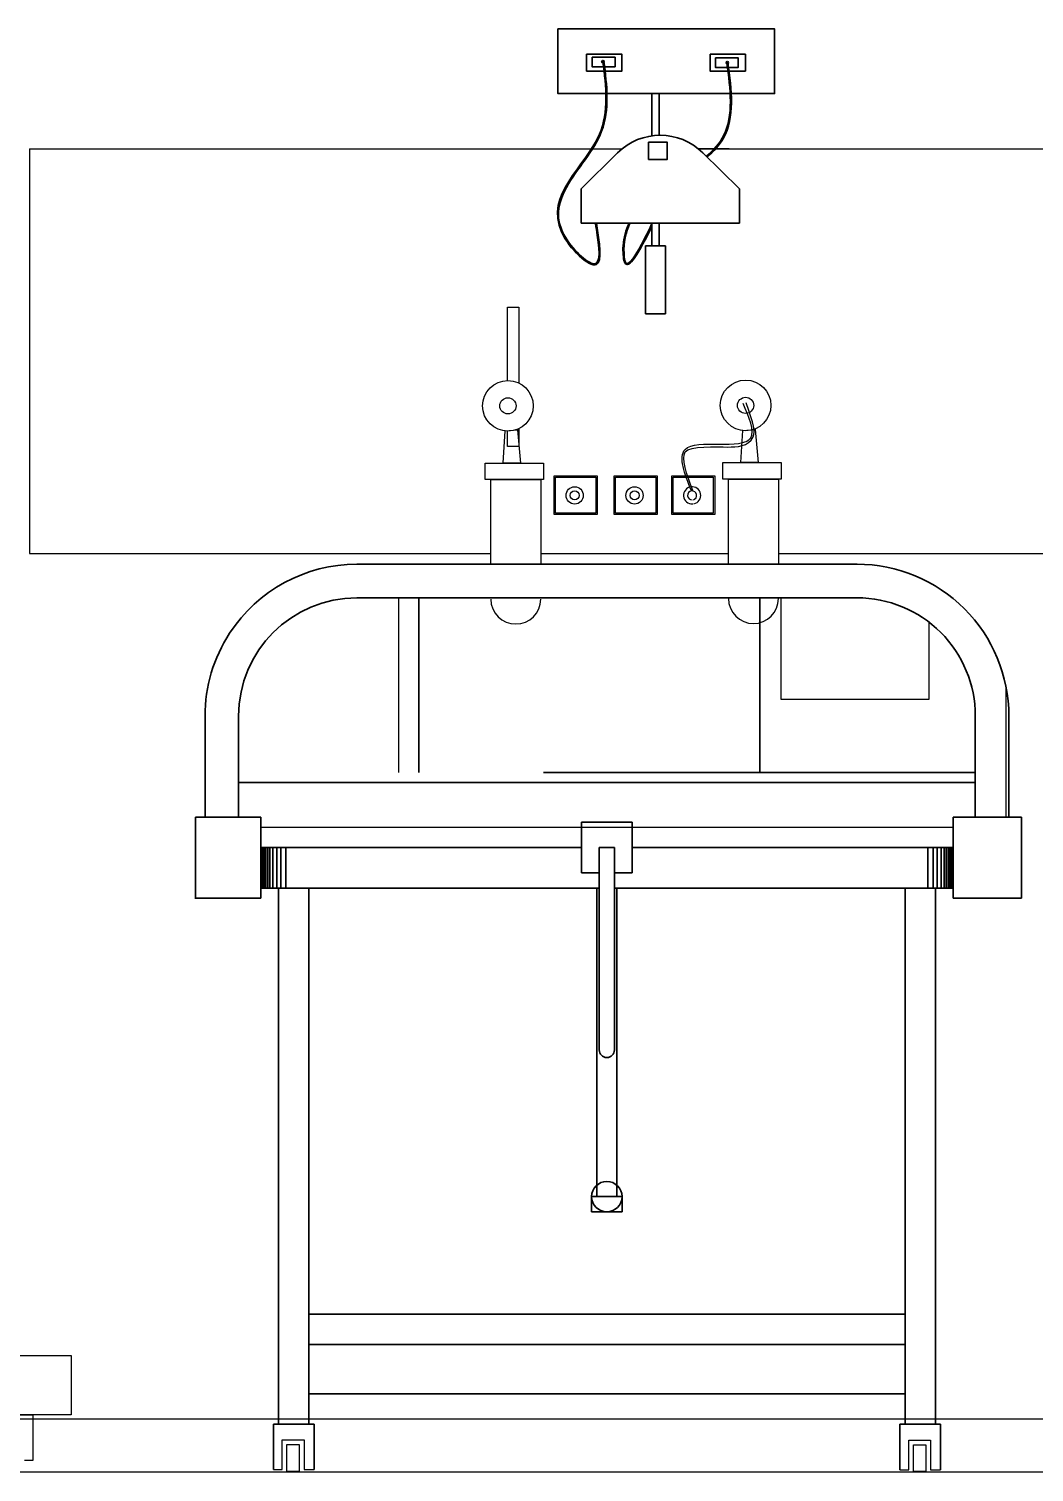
# Model space of a CAD drawing. Header units: inches. Extents: x -17070 to 527, y 504 to 2398.
# Drawn here: x -10374.815 to -10372.687, y 538.648 to 541.704 of the extents above; entities that cross this region are included whole.
import ezdxf

# ---------------------------------------------------------------- set-up
doc = ezdxf.new("R2010")
doc.units = ezdxf.units.IN
for name, color, linetype, lineweight in [('Layer1', 2, 'Continuous', 30), ('section', 1, 'Continuous', 35), ('wall', 7, 'Continuous', 30)]:
    doc.layers.add(name, color=color, linetype=linetype, lineweight=lineweight)

msp = doc.modelspace()

# ---------------------------------------------------------------- linework, layer by layer
at = {"color": 250}
for p, q in [((-10374.81402, 541.44981), (-10374.81402, 540.59272)), ((-10374.81402, 541.44981), (-10373.55978, 541.44981)), ((-10374.81402, 541.44981), (-10374.81402, 540.59272)), ((-10374.81402, 541.44981), (-10373.55978, 541.44981)), ((-10374.81402, 541.44981), (-10374.81402, 540.59272)), ((-10374.81402, 541.44981), (-10373.55978, 541.44981)), ((-10374.81402, 541.44981), (-10373.55978, 541.44981)), ((-10373.39786, 541.44981), (-10372.03017, 541.44981)), ((-10373.39786, 541.44981), (-10372.03017, 541.44981)), ((-10373.39786, 541.44981), (-10372.03017, 541.44981)), ((-10373.39786, 541.44981), (-10372.03017, 541.44981)), ((-10373.83755, 540.74933), (-10373.73191, 540.74933)), ((-10373.83755, 540.56918), (-10373.83755, 540.74933)), ((-10373.83755, 540.74933), (-10373.73191, 540.74933)), ((-10373.83755, 540.56918), (-10373.83755, 540.74933)), ((-10373.83755, 540.74933), (-10373.73191, 540.74933)), ((-10373.83755, 540.56918), (-10373.83755, 540.74933)), ((-10373.83755, 540.74933), (-10373.73191, 540.74933)), ((-10373.83755, 540.56918), (-10373.83755, 540.74933)), ((-10373.83755, 540.74933), (-10373.73191, 540.74933)), ((-10373.83755, 540.56918), (-10373.83755, 540.74933)), ((-10373.73191, 540.74933), (-10373.73191, 540.56918)), ((-10373.73191, 540.74933), (-10373.73191, 540.56918)), ((-10373.73191, 540.74933), (-10373.73191, 540.56918)), ((-10373.73191, 540.74933), (-10373.73191, 540.56918)), ((-10373.73191, 540.74933), (-10373.73191, 540.56918)), ((-10373.33445, 540.75031), (-10373.22882, 540.75031)), ((-10373.33445, 540.57016), (-10373.33445, 540.75031)), ((-10373.33445, 540.75031), (-10373.22882, 540.75031)), ((-10373.33445, 540.57016), (-10373.33445, 540.75031)), ((-10373.33445, 540.75031), (-10373.22882, 540.75031)), ((-10373.33445, 540.57016), (-10373.33445, 540.75031)), ((-10373.33445, 540.75031), (-10373.22882, 540.75031)), ((-10373.33445, 540.57016), (-10373.33445, 540.75031)), ((-10373.33445, 540.75031), (-10373.22882, 540.75031)), ((-10373.33445, 540.57016), (-10373.33445, 540.75031)), ((-10373.22882, 540.75031), (-10373.22882, 540.57016)), ((-10373.22882, 540.75031), (-10373.22882, 540.57016)), ((-10373.22882, 540.75031), (-10373.22882, 540.57016)), ((-10373.22882, 540.75031), (-10373.22882, 540.57016)), ((-10373.22882, 540.75031), (-10373.22882, 540.57016))]:
    msp.add_line(p, q, dxfattribs=at)
at = {"color": 254}
for p, q in [((-10374.81402, 541.44981), (-10374.81402, 540.59272)), ((-10374.81402, 541.44981), (-10373.55978, 541.44981)), ((-10373.39786, 541.44981), (-10372.03017, 541.44981)), ((-10374.81402, 540.59272), (-10373.83755, 540.59272)), ((-10373.73191, 540.59272), (-10373.33445, 540.59272)), ((-10373.22882, 540.59272), (-10372.03017, 540.59272))]:
    msp.add_line(p, q, dxfattribs=at)
at = {"color": 7}
for p, q in [((-10373.7032, 540.67566), (-10373.7032, 540.75754)), ((-10373.7032, 540.75754), (-10373.61225, 540.75754)), ((-10373.70032, 540.67854), (-10373.70032, 540.75466)), ((-10373.70032, 540.75466), (-10373.61514, 540.75466)), ((-10373.61514, 540.75466), (-10373.61514, 540.67854)), ((-10373.61225, 540.75754), (-10373.61225, 540.67566)), ((-10373.57643, 540.67566), (-10373.57643, 540.75754)), ((-10373.57643, 540.75754), (-10373.48548, 540.75754)), ((-10373.57355, 540.67854), (-10373.57355, 540.75466)), ((-10373.57355, 540.75466), (-10373.48836, 540.75466)), ((-10373.48836, 540.75466), (-10373.48836, 540.67854)), ((-10373.48548, 540.75754), (-10373.48548, 540.67566)), ((-10373.45456, 540.75754), (-10373.36361, 540.75754)), ((-10373.45456, 540.67566), (-10373.45456, 540.75754)), ((-10373.45168, 540.75466), (-10373.36649, 540.75466)), ((-10373.45168, 540.67854), (-10373.45168, 540.75466)), ((-10373.36649, 540.75466), (-10373.36649, 540.67854)), ((-10373.36361, 540.75754), (-10373.36361, 540.67566)), ((-10373.61225, 540.67566), (-10373.7032, 540.67566)), ((-10373.61514, 540.67854), (-10373.70032, 540.67854)), ((-10373.48548, 540.67566), (-10373.57643, 540.67566)), ((-10373.48836, 540.67854), (-10373.57355, 540.67854)), ((-10373.36361, 540.67566), (-10373.45456, 540.67566)), ((-10373.36649, 540.67854), (-10373.45168, 540.67854))]:
    msp.add_line(p, q, dxfattribs=at)
at = {"color": 252}
for p, q in [((-10374.03277, 540.49904), (-10374.03277, 540.12927)), ((-10372.74714, 540.31252), (-10372.74714, 540.0345))]:
    msp.add_line(p, q, dxfattribs=at)
at = {"color": 137}
for p, q in [((-10372.27625, 538.75952), (-10375.53837, 538.75952)), ((-10372.96057, 538.75952), (-10374.22252, 538.75952))]:
    msp.add_line(p, q, dxfattribs=at)
for p, q in [((-10374.29751, 538.65288), (-10374.27915, 538.65288)), ((-10374.23295, 538.65288), (-10374.2118, 538.65288)), ((-10372.97128, 538.65244), (-10372.95292, 538.65244)), ((-10372.90673, 538.65244), (-10372.88558, 538.65244))]:
    msp.add_line(p, q)
at = {"color": 250}
for points in [[(-10373.80228, 540.95908), (-10373.80228, 541.11417), (-10373.77797, 541.11417), (-10373.77797, 540.95375)], [(-10373.80228, 540.95908), (-10373.80228, 541.11417), (-10373.77797, 541.11417), (-10373.77797, 540.95375)], [(-10373.80228, 540.95908), (-10373.80228, 541.11417), (-10373.77797, 541.11417), (-10373.77797, 540.95375)], [(-10373.80228, 540.95908), (-10373.80228, 541.11417), (-10373.77797, 541.11417), (-10373.77797, 540.95375)], [(-10373.80228, 540.95908), (-10373.80228, 541.11417), (-10373.77797, 541.11417), (-10373.77797, 540.95375)], [(-10373.77797, 540.85731), (-10373.77797, 540.8194), (-10373.80228, 540.8194), (-10373.80228, 540.85271)], [(-10373.77797, 540.85731), (-10373.77797, 540.8194), (-10373.80228, 540.8194), (-10373.80228, 540.85271)], [(-10373.77797, 540.85731), (-10373.77797, 540.8194), (-10373.80228, 540.8194), (-10373.80228, 540.85271)], [(-10373.77797, 540.85731), (-10373.77797, 540.8194), (-10373.80228, 540.8194), (-10373.80228, 540.85271)], [(-10373.77797, 540.85731), (-10373.77797, 540.8194), (-10373.80228, 540.8194), (-10373.80228, 540.85271)], [(-10372.91055, 540.44795), (-10372.91055, 540.28343), (-10373.223, 540.28343), (-10373.223, 540.49908)], [(-10372.91055, 540.44795), (-10372.91055, 540.28343), (-10373.223, 540.28343), (-10373.223, 540.49908)], [(-10372.91055, 540.44795), (-10372.91055, 540.28343), (-10373.223, 540.28343), (-10373.223, 540.49908)], [(-10372.91055, 540.44795), (-10372.91055, 540.28343), (-10373.223, 540.28343), (-10373.223, 540.49908)], [(-10372.91055, 540.44795), (-10372.91055, 540.28343), (-10373.223, 540.28343), (-10373.223, 540.49908)], [(-10374.88554, 538.67211), (-10374.90641, 538.67211), (-10374.90641, 538.76907), (-10374.80694, 538.76907), (-10374.80694, 538.67211), (-10374.82502, 538.67211)], [(-10374.27915, 538.65288), (-10374.27915, 538.71601), (-10374.23295, 538.71601), (-10374.23295, 538.65288)], [(-10372.95292, 538.65244), (-10372.95292, 538.71556), (-10372.90673, 538.71556), (-10372.90673, 538.65244)]]:
    msp.add_lwpolyline(points, dxfattribs=at)
for points in [[(-10373.80719, 540.8523), (-10373.78129, 540.85445), (-10373.77465, 540.78435), (-10373.81137, 540.78435)], [(-10373.80719, 540.8523), (-10373.78129, 540.85445), (-10373.77465, 540.78435), (-10373.81137, 540.78435)], [(-10373.80719, 540.8523), (-10373.78129, 540.85445), (-10373.77465, 540.78435), (-10373.81137, 540.78435)], [(-10373.80719, 540.8523), (-10373.78129, 540.85445), (-10373.77465, 540.78435), (-10373.81137, 540.78435)], [(-10373.80719, 540.8523), (-10373.78129, 540.85445), (-10373.77465, 540.78435), (-10373.81137, 540.78435)], [(-10373.30409, 540.85327), (-10373.27819, 540.85543), (-10373.27155, 540.78533), (-10373.30827, 540.78533)], [(-10373.30409, 540.85327), (-10373.27819, 540.85543), (-10373.27155, 540.78533), (-10373.30827, 540.78533)], [(-10373.30409, 540.85327), (-10373.27819, 540.85543), (-10373.27155, 540.78533), (-10373.30827, 540.78533)], [(-10373.30409, 540.85327), (-10373.27819, 540.85543), (-10373.27155, 540.78533), (-10373.30827, 540.78533)], [(-10373.30409, 540.85327), (-10373.27819, 540.85543), (-10373.27155, 540.78533), (-10373.30827, 540.78533)], [(-10373.84931, 540.78435), (-10373.72604, 540.78435), (-10373.72604, 540.74933), (-10373.84931, 540.74933)], [(-10373.84931, 540.78435), (-10373.72604, 540.78435), (-10373.72604, 540.74933), (-10373.84931, 540.74933)], [(-10373.84931, 540.78435), (-10373.72604, 540.78435), (-10373.72604, 540.74933), (-10373.84931, 540.74933)], [(-10373.84931, 540.78435), (-10373.72604, 540.78435), (-10373.72604, 540.74933), (-10373.84931, 540.74933)], [(-10373.84931, 540.78435), (-10373.72604, 540.78435), (-10373.72604, 540.74933), (-10373.84931, 540.74933)], [(-10373.34622, 540.78533), (-10373.22294, 540.78533), (-10373.22294, 540.75031), (-10373.34622, 540.75031)], [(-10373.34622, 540.78533), (-10373.22294, 540.78533), (-10373.22294, 540.75031), (-10373.34622, 540.75031)], [(-10373.34622, 540.78533), (-10373.22294, 540.78533), (-10373.22294, 540.75031), (-10373.34622, 540.75031)], [(-10373.34622, 540.78533), (-10373.22294, 540.78533), (-10373.22294, 540.75031), (-10373.34622, 540.75031)], [(-10373.34622, 540.78533), (-10373.22294, 540.78533), (-10373.22294, 540.75031), (-10373.34622, 540.75031)], [(-10375.64283, 538.89432), (-10374.72584, 538.89432), (-10374.72584, 538.76907), (-10375.64283, 538.76907)], [(-10374.26915, 538.70601), (-10374.24295, 538.70601), (-10374.24295, 538.6491), (-10374.26915, 538.6491)], [(-10372.94292, 538.70556), (-10372.91673, 538.70556), (-10372.91673, 538.64866), (-10372.94292, 538.64866)]]:
    msp.add_lwpolyline(points, close=True, dxfattribs=at)
for centre, radius in [((-10373.80128, 540.90553), 0.05356), ((-10373.80128, 540.90553), 0.05356), ((-10373.80128, 540.90553), 0.05356), ((-10373.80128, 540.90553), 0.05356), ((-10373.80128, 540.90553), 0.05356), ((-10373.29818, 540.90651), 0.05356), ((-10373.29818, 540.90651), 0.05356), ((-10373.29818, 540.90651), 0.05356), ((-10373.29818, 540.90651), 0.05356), ((-10373.29818, 540.90651), 0.05356), ((-10373.80128, 540.90553), 0.01715), ((-10373.80128, 540.90553), 0.01715), ((-10373.80128, 540.90553), 0.01715), ((-10373.80128, 540.90553), 0.01715), ((-10373.80128, 540.90553), 0.01715), ((-10373.29818, 540.90651), 0.01715), ((-10373.29818, 540.90651), 0.01715), ((-10373.29818, 540.90651), 0.01715), ((-10373.29818, 540.90651), 0.01715), ((-10373.29818, 540.90651), 0.01715)]:
    msp.add_circle(centre, radius, dxfattribs=at)
for centre in [(-10373.78473, 540.49641), (-10373.78473, 540.49641), (-10373.78473, 540.49641), (-10373.78473, 540.49641), (-10373.78473, 540.49641), (-10373.28163, 540.49739), (-10373.28163, 540.49739), (-10373.28163, 540.49739), (-10373.28163, 540.49739), (-10373.28163, 540.49739)]:
    msp.add_arc(centre, 0.05282, 180, 0, dxfattribs=at)
at = {"color": 7}
for centre, major_axis, ratio, start_param, end_param in [((-10373.65996, 540.71589), (-0.01288, 0.01288), 0.9999999, 3.9269909, 10.2101762), ((-10373.65996, 540.71589), (-0.00676, 0.00676), 0.9999999, 3.9269909, 10.2101762), ((-10373.53319, 540.71589), (-0.01288, 0.01288), 1, 3.9269908, 10.2101761), ((-10373.53319, 540.71589), (-0.00676, 0.00676), 0.9999999, 3.9269909, 10.2101762), ((-10373.41132, 540.71589), (0.01288, 0.01288), 0.9999991, 4.1418308, 10.2725237), ((-10373.41132, 540.71589), (0.00676, 0.00676), 0.9999995, 4.2233415, 10.2162866)]:
    msp.add_ellipse(centre, major_axis=major_axis, ratio=ratio, start_param=start_param, end_param=end_param, dxfattribs=at)
at = {"color": 250}
msp.add_spline([(-10373.41276, 540.72534), (-10373.42616, 540.81309), (-10373.28719, 540.8378), (-10373.30357, 540.91059)], degree=3, dxfattribs=at)
msp.add_open_spline([(-10373.4097, 540.72653), (-10373.42289, 540.76065), (-10373.43458, 540.79464), (-10373.41746, 540.82152), (-10373.35902, 540.81816), (-10373.31688, 540.81853), (-10373.2915, 540.81893), (-10373.2768, 540.85248), (-10373.28011, 540.86437), (-10373.29687, 540.91183)], degree=3, knots=[0, 0, 0, 0, 0.05042714, 0.05042714, 0.10085428, 0.10085428, 0.14161938, 0.14161938, 0.1649593, 0.1649593, 0.1649593, 0.1649593], dxfattribs=at)
at = {"layer": 'Layer1', "color": 137}
for p, q in [((-10373.49633, 541.47731), (-10373.49634, 541.56693)), ((-10373.49633, 541.47731), (-10373.49634, 541.56693)), ((-10373.49633, 541.47731), (-10373.49634, 541.56693)), ((-10373.49633, 541.47731), (-10373.49634, 541.56693)), ((-10373.49633, 541.47731), (-10373.49634, 541.56693)), ((-10373.48134, 541.47848), (-10373.48134, 541.56693)), ((-10373.48134, 541.47848), (-10373.48134, 541.56693)), ((-10373.48134, 541.47848), (-10373.48134, 541.56693)), ((-10373.48134, 541.47848), (-10373.48134, 541.56693)), ((-10373.48134, 541.47848), (-10373.48134, 541.56693)), ((-10373.64642, 541.3652), (-10373.5691, 541.44147)), ((-10373.64642, 541.3652), (-10373.5691, 541.44147)), ((-10373.64642, 541.3652), (-10373.5691, 541.44147)), ((-10373.64642, 541.3652), (-10373.5691, 541.44147)), ((-10373.64642, 541.3652), (-10373.5691, 541.44147)), ((-10373.31121, 541.3652), (-10373.38853, 541.44147)), ((-10373.31121, 541.3652), (-10373.38853, 541.44147)), ((-10373.31121, 541.3652), (-10373.38853, 541.44147)), ((-10373.31121, 541.3652), (-10373.38853, 541.44147)), ((-10373.31121, 541.3652), (-10373.38853, 541.44147)), ((-10373.64642, 541.29205), (-10373.64642, 541.3652)), ((-10373.64642, 541.29205), (-10373.64642, 541.3652)), ((-10373.64642, 541.29205), (-10373.64642, 541.3652)), ((-10373.64642, 541.29205), (-10373.64642, 541.3652)), ((-10373.64642, 541.29205), (-10373.64642, 541.3652)), ((-10373.31121, 541.3652), (-10373.31121, 541.29205)), ((-10373.31121, 541.3652), (-10373.31121, 541.29205)), ((-10373.31121, 541.3652), (-10373.31121, 541.29205)), ((-10373.31121, 541.3652), (-10373.31121, 541.29205)), ((-10373.31121, 541.3652), (-10373.31121, 541.29205)), ((-10373.31121, 541.29205), (-10373.64642, 541.29205)), ((-10373.31121, 541.29205), (-10373.64642, 541.29205)), ((-10373.31121, 541.29205), (-10373.64642, 541.29205)), ((-10373.31121, 541.29205), (-10373.64642, 541.29205)), ((-10373.31121, 541.29205), (-10373.64642, 541.29205)), ((-10373.49632, 541.24421), (-10373.49633, 541.29205)), ((-10373.49632, 541.24421), (-10373.49633, 541.29205)), ((-10373.49632, 541.24421), (-10373.49633, 541.29205)), ((-10373.49632, 541.24421), (-10373.49633, 541.29205)), ((-10373.49632, 541.24421), (-10373.49633, 541.29205)), ((-10373.48133, 541.24421), (-10373.48133, 541.29205)), ((-10373.48133, 541.24421), (-10373.48133, 541.29205)), ((-10373.48133, 541.24421), (-10373.48133, 541.29205)), ((-10373.48133, 541.24421), (-10373.48133, 541.29205)), ((-10373.48133, 541.24421), (-10373.48133, 541.29205)), ((-10373.51025, 541.24421), (-10373.4674, 541.24421)), ((-10373.51025, 541.24421), (-10373.51025, 541.10027)), ((-10373.51025, 541.24421), (-10373.4674, 541.24421)), ((-10373.51025, 541.24421), (-10373.51025, 541.10027)), ((-10373.51025, 541.24421), (-10373.4674, 541.24421)), ((-10373.51025, 541.24421), (-10373.51025, 541.10027)), ((-10373.51025, 541.24421), (-10373.4674, 541.24421)), ((-10373.51025, 541.24421), (-10373.51025, 541.10027)), ((-10373.51025, 541.24421), (-10373.4674, 541.24421)), ((-10373.51025, 541.24421), (-10373.51025, 541.10027)), ((-10373.46739, 541.10027), (-10373.4674, 541.24421)), ((-10373.46739, 541.10027), (-10373.4674, 541.24421)), ((-10373.46739, 541.10027), (-10373.4674, 541.24421)), ((-10373.46739, 541.10027), (-10373.4674, 541.24421)), ((-10373.46739, 541.10027), (-10373.4674, 541.24421)), ((-10373.51025, 541.10027), (-10373.46739, 541.10027)), ((-10373.51025, 541.10027), (-10373.46739, 541.10027)), ((-10373.51025, 541.10027), (-10373.46739, 541.10027)), ((-10373.51025, 541.10027), (-10373.46739, 541.10027)), ((-10373.51025, 541.10027), (-10373.46739, 541.10027)), ((-10374.12107, 540.57012), (-10373.06217, 540.57017)), ((-10374.12107, 540.57012), (-10373.06217, 540.57017)), ((-10374.12107, 540.57012), (-10373.06217, 540.57017)), ((-10374.12107, 540.57012), (-10373.06217, 540.57017)), ((-10374.12107, 540.57012), (-10373.06217, 540.57017)), ((-10374.12107, 540.49904), (-10373.06217, 540.49908)), ((-10374.12107, 540.49904), (-10373.06217, 540.49908)), ((-10374.12107, 540.49904), (-10373.06217, 540.49908)), ((-10374.12107, 540.49904), (-10373.06217, 540.49908)), ((-10374.12107, 540.49904), (-10373.06217, 540.49908)), ((-10373.98964, 540.12927), (-10373.98966, 540.49905)), ((-10373.98964, 540.12927), (-10373.98966, 540.49905)), ((-10373.98964, 540.12927), (-10373.98966, 540.49905)), ((-10373.98964, 540.12927), (-10373.98966, 540.49905)), ((-10373.98964, 540.12927), (-10373.98966, 540.49905)), ((-10373.268, 540.1293), (-10373.26801, 540.49908)), ((-10373.268, 540.1293), (-10373.26801, 540.49908)), ((-10373.268, 540.1293), (-10373.26801, 540.49908)), ((-10373.268, 540.1293), (-10373.26801, 540.49908)), ((-10373.268, 540.1293), (-10373.26801, 540.49908)), ((-10373.268, 540.17215), (-10373.26801, 540.46302)), ((-10373.268, 540.17215), (-10373.26801, 540.46302)), ((-10373.268, 540.17215), (-10373.26801, 540.46302)), ((-10373.268, 540.17215), (-10373.26801, 540.46302)), ((-10373.268, 540.17215), (-10373.26801, 540.46302)), ((-10374.44246, 540.03443), (-10374.44246, 540.2487)), ((-10374.44246, 540.03443), (-10374.44246, 540.2487)), ((-10374.44246, 540.03443), (-10374.44246, 540.2487)), ((-10374.44246, 540.03443), (-10374.44246, 540.2487)), ((-10374.44246, 540.03443), (-10374.44246, 540.2487)), ((-10374.37137, 540.03443), (-10374.37138, 540.24871)), ((-10374.37137, 540.03443), (-10374.37138, 540.24871)), ((-10374.37137, 540.03443), (-10374.37138, 540.24871)), ((-10374.37137, 540.03443), (-10374.37138, 540.24871)), ((-10374.37137, 540.03443), (-10374.37138, 540.24871)), ((-10372.81183, 540.0345), (-10372.81184, 540.24877)), ((-10372.81183, 540.0345), (-10372.81184, 540.24877)), ((-10372.81183, 540.0345), (-10372.81184, 540.24877)), ((-10372.81183, 540.0345), (-10372.81184, 540.24877)), ((-10372.81183, 540.0345), (-10372.81184, 540.24877)), ((-10372.74074, 540.0345), (-10372.74075, 540.24877)), ((-10372.74074, 540.0345), (-10372.74075, 540.24877)), ((-10372.74074, 540.0345), (-10372.74075, 540.24877)), ((-10372.74074, 540.0345), (-10372.74075, 540.24877)), ((-10372.74074, 540.0345), (-10372.74075, 540.24877)), ((-10373.42051, 540.10786), (-10374.37138, 540.10783)), ((-10373.42051, 540.10786), (-10374.37138, 540.10783)), ((-10373.42051, 540.10786), (-10374.37138, 540.10783)), ((-10373.42051, 540.10786), (-10374.37138, 540.10783)), ((-10373.42051, 540.10786), (-10374.37138, 540.10783)), ((-10373.72623, 540.12928), (-10373.44193, 540.12929)), ((-10373.72623, 540.12928), (-10373.44193, 540.12929)), ((-10373.72623, 540.12928), (-10373.44193, 540.12929)), ((-10373.72623, 540.12928), (-10373.44193, 540.12929)), ((-10373.72623, 540.12928), (-10373.44193, 540.12929)), ((-10373.44193, 540.12929), (-10372.81183, 540.12932)), ((-10373.44193, 540.12929), (-10372.81183, 540.12932)), ((-10373.44193, 540.12929), (-10372.81183, 540.12932)), ((-10373.44193, 540.12929), (-10372.81183, 540.12932)), ((-10373.44193, 540.12929), (-10372.81183, 540.12932)), ((-10373.42051, 540.10786), (-10372.81183, 540.10789)), ((-10373.42051, 540.10786), (-10372.81183, 540.10789)), ((-10373.42051, 540.10786), (-10372.81183, 540.10789)), ((-10373.42051, 540.10786), (-10372.81183, 540.10789)), ((-10373.42051, 540.10786), (-10372.81183, 540.10789)), ((-10374.32473, 540.03444), (-10374.4628, 540.03443)), ((-10374.32473, 540.03444), (-10374.4628, 540.03443)), ((-10374.32473, 540.03444), (-10374.4628, 540.03443)), ((-10374.32473, 540.03444), (-10374.4628, 540.03443)), ((-10374.32473, 540.03444), (-10374.4628, 540.03443)), ((-10374.4628, 540.03443), (-10374.4628, 539.86301)), ((-10374.4628, 540.03443), (-10374.4628, 539.86301)), ((-10374.4628, 540.03443), (-10374.4628, 539.86301)), ((-10374.4628, 540.03443), (-10374.4628, 539.86301)), ((-10374.4628, 540.03443), (-10374.4628, 539.86301)), ((-10374.32473, 540.03444), (-10374.32472, 539.86302)), ((-10374.32473, 540.03444), (-10374.32472, 539.86302)), ((-10374.32473, 540.03444), (-10374.32472, 539.86302)), ((-10374.32473, 540.03444), (-10374.32472, 539.86302)), ((-10374.32473, 540.03444), (-10374.32472, 539.86302)), ((-10372.85847, 540.01307), (-10374.32473, 540.01301)), ((-10372.85847, 540.01307), (-10374.32473, 540.01301)), ((-10372.85847, 540.01307), (-10374.32473, 540.01301)), ((-10372.85847, 540.01307), (-10374.32473, 540.01301)), ((-10372.85847, 540.01307), (-10374.32473, 540.01301)), ((-10373.64548, 539.91661), (-10373.64549, 540.02375)), ((-10373.64549, 540.02375), (-10373.53835, 540.02375)), ((-10373.64548, 539.91661), (-10373.64549, 540.02375)), ((-10373.64549, 540.02375), (-10373.53835, 540.02375)), ((-10373.64548, 539.91661), (-10373.64549, 540.02375)), ((-10373.64549, 540.02375), (-10373.53835, 540.02375)), ((-10373.64548, 539.91661), (-10373.64549, 540.02375)), ((-10373.64549, 540.02375), (-10373.53835, 540.02375)), ((-10373.64548, 539.91661), (-10373.64549, 540.02375)), ((-10373.64549, 540.02375), (-10373.53835, 540.02375)), ((-10373.53835, 539.91662), (-10373.53835, 540.02375)), ((-10373.53835, 539.91662), (-10373.53835, 540.02375)), ((-10373.53835, 539.91662), (-10373.53835, 540.02375)), ((-10373.53835, 539.91662), (-10373.53835, 540.02375)), ((-10373.53835, 539.91662), (-10373.53835, 540.02375)), ((-10373.53835, 539.91662), (-10373.53835, 540.02375)), ((-10373.53835, 539.91662), (-10373.53835, 540.02375)), ((-10373.53835, 539.91662), (-10373.53835, 540.02375)), ((-10373.53835, 539.91662), (-10373.53835, 540.02375)), ((-10373.53835, 539.91662), (-10373.53835, 540.02375)), ((-10373.53835, 539.91662), (-10373.53835, 540.02375)), ((-10373.53835, 539.91662), (-10373.53835, 540.02375)), ((-10373.53835, 539.91662), (-10373.53835, 540.02375)), ((-10373.53835, 539.91662), (-10373.53835, 540.02375)), ((-10373.53835, 539.91662), (-10373.53835, 540.02375)), ((-10372.7139, 540.0345), (-10372.85847, 540.0345)), ((-10372.85847, 540.0345), (-10372.85846, 539.86308)), ((-10372.7139, 540.0345), (-10372.85847, 540.0345)), ((-10372.85847, 540.0345), (-10372.85846, 539.86308)), ((-10372.7139, 540.0345), (-10372.85847, 540.0345)), ((-10372.85847, 540.0345), (-10372.85846, 539.86308)), ((-10372.7139, 540.0345), (-10372.85847, 540.0345)), ((-10372.85847, 540.0345), (-10372.85846, 539.86308)), ((-10372.7139, 540.0345), (-10372.85847, 540.0345)), ((-10372.85847, 540.0345), (-10372.85846, 539.86308)), ((-10372.7139, 540.0345), (-10372.74074, 540.0345)), ((-10372.7139, 540.0345), (-10372.74074, 540.0345)), ((-10372.7139, 540.0345), (-10372.74074, 540.0345)), ((-10372.7139, 540.0345), (-10372.74074, 540.0345)), ((-10372.7139, 540.0345), (-10372.74074, 540.0345)), ((-10372.7139, 540.0345), (-10372.71389, 539.86309)), ((-10372.7139, 540.0345), (-10372.71389, 539.86309)), ((-10372.7139, 540.0345), (-10372.71389, 539.86309)), ((-10372.7139, 540.0345), (-10372.71389, 539.86309)), ((-10372.7139, 540.0345), (-10372.71389, 539.86309)), ((-10373.73602, 539.97018), (-10374.32473, 539.97015)), ((-10374.32473, 539.97015), (-10373.73602, 539.97018)), ((-10374.32473, 539.97015), (-10373.64549, 539.97018)), ((-10373.73602, 539.97018), (-10374.32473, 539.97015)), ((-10374.32473, 539.97015), (-10373.73602, 539.97018)), ((-10374.32473, 539.97015), (-10373.64549, 539.97018)), ((-10373.73602, 539.97018), (-10374.32473, 539.97015)), ((-10374.32473, 539.97015), (-10373.73602, 539.97018)), ((-10374.32473, 539.97015), (-10373.64549, 539.97018)), ((-10373.73602, 539.97018), (-10374.32473, 539.97015)), ((-10374.32473, 539.97015), (-10373.73602, 539.97018)), ((-10374.32473, 539.97015), (-10373.64549, 539.97018)), ((-10373.73602, 539.97018), (-10374.32473, 539.97015)), ((-10374.32473, 539.97015), (-10373.73602, 539.97018)), ((-10374.32473, 539.97015), (-10373.64549, 539.97018)), ((-10374.32367, 539.88445), (-10374.32367, 539.97015)), ((-10374.32367, 539.88445), (-10374.32367, 539.97015)), ((-10374.32367, 539.88445), (-10374.32367, 539.97015)), ((-10374.32367, 539.88445), (-10374.32367, 539.97015)), ((-10374.32367, 539.88445), (-10374.32367, 539.97015)), ((-10374.32259, 539.88445), (-10374.3226, 539.97015)), ((-10374.32259, 539.88445), (-10374.3226, 539.97015)), ((-10374.32259, 539.88445), (-10374.3226, 539.97015)), ((-10374.32259, 539.88445), (-10374.3226, 539.97015)), ((-10374.32259, 539.88445), (-10374.3226, 539.97015)), ((-10374.32152, 539.88445), (-10374.32153, 539.97015)), ((-10374.32152, 539.88445), (-10374.32153, 539.97015)), ((-10374.32152, 539.88445), (-10374.32153, 539.97015)), ((-10374.32152, 539.88445), (-10374.32153, 539.97015)), ((-10374.32152, 539.88445), (-10374.32153, 539.97015)), ((-10374.32045, 539.88445), (-10374.32045, 539.97015)), ((-10374.32045, 539.88445), (-10374.32045, 539.97015)), ((-10374.32045, 539.88445), (-10374.32045, 539.97015)), ((-10374.32045, 539.88445), (-10374.32045, 539.97015)), ((-10374.32045, 539.88445), (-10374.32045, 539.97015)), ((-10374.31831, 539.88445), (-10374.31831, 539.97015)), ((-10374.31831, 539.88445), (-10374.31831, 539.97015)), ((-10374.31831, 539.88445), (-10374.31831, 539.97015)), ((-10374.31831, 539.88445), (-10374.31831, 539.97015)), ((-10374.31831, 539.88445), (-10374.31831, 539.97015)), ((-10374.31617, 539.88445), (-10374.31617, 539.97015)), ((-10374.31617, 539.88445), (-10374.31617, 539.97015)), ((-10374.31617, 539.88445), (-10374.31617, 539.97015)), ((-10374.31617, 539.88445), (-10374.31617, 539.97015)), ((-10374.31617, 539.88445), (-10374.31617, 539.97015)), ((-10374.31402, 539.88445), (-10374.31403, 539.97015)), ((-10374.31402, 539.88445), (-10374.31403, 539.97015)), ((-10374.31402, 539.88445), (-10374.31403, 539.97015)), ((-10374.31402, 539.88445), (-10374.31403, 539.97015)), ((-10374.31402, 539.88445), (-10374.31403, 539.97015)), ((-10374.30974, 539.88445), (-10374.30974, 539.97015)), ((-10374.30974, 539.88445), (-10374.30974, 539.97015)), ((-10374.30974, 539.88445), (-10374.30974, 539.97015)), ((-10374.30974, 539.88445), (-10374.30974, 539.97015)), ((-10374.30974, 539.88445), (-10374.30974, 539.97015)), ((-10374.30545, 539.88445), (-10374.30546, 539.97015)), ((-10374.30545, 539.88445), (-10374.30546, 539.97015)), ((-10374.30545, 539.88445), (-10374.30546, 539.97015)), ((-10374.30545, 539.88445), (-10374.30546, 539.97015)), ((-10374.30545, 539.88445), (-10374.30546, 539.97015)), ((-10374.29902, 539.88445), (-10374.29903, 539.97016)), ((-10374.29902, 539.88445), (-10374.29903, 539.97016)), ((-10374.29902, 539.88445), (-10374.29903, 539.97016)), ((-10374.29902, 539.88445), (-10374.29903, 539.97016)), ((-10374.29902, 539.88445), (-10374.29903, 539.97016)), ((-10374.29045, 539.88445), (-10374.29046, 539.97016)), ((-10374.29045, 539.88445), (-10374.29046, 539.97016)), ((-10374.29045, 539.88445), (-10374.29046, 539.97016)), ((-10374.29045, 539.88445), (-10374.29046, 539.97016)), ((-10374.29045, 539.88445), (-10374.29046, 539.97016)), ((-10374.28188, 539.88445), (-10374.28189, 539.97016)), ((-10374.28188, 539.88445), (-10374.28189, 539.97016)), ((-10374.28188, 539.88445), (-10374.28189, 539.97016)), ((-10374.28188, 539.88445), (-10374.28189, 539.97016)), ((-10374.28188, 539.88445), (-10374.28189, 539.97016)), ((-10374.27117, 539.88445), (-10374.27117, 539.97016)), ((-10374.27117, 539.88445), (-10374.27117, 539.97016)), ((-10374.27117, 539.88445), (-10374.27117, 539.97016)), ((-10374.27117, 539.88445), (-10374.27117, 539.97016)), ((-10374.27117, 539.88445), (-10374.27117, 539.97016)), ((-10373.64549, 539.97018), (-10373.7253, 539.97018)), ((-10373.64549, 539.97018), (-10373.7253, 539.97018)), ((-10373.64549, 539.97018), (-10373.7253, 539.97018)), ((-10373.64549, 539.97018), (-10373.7253, 539.97018)), ((-10373.64549, 539.97018), (-10373.7253, 539.97018)), ((-10373.57585, 539.97019), (-10373.60799, 539.97018)), ((-10373.60799, 539.97018), (-10373.57585, 539.97019)), ((-10373.57585, 539.97019), (-10373.60799, 539.97018)), ((-10373.60799, 539.97018), (-10373.57585, 539.97019)), ((-10373.57585, 539.97019), (-10373.60799, 539.97018)), ((-10373.60799, 539.97018), (-10373.57585, 539.97019)), ((-10373.57585, 539.97019), (-10373.60799, 539.97018)), ((-10373.60799, 539.97018), (-10373.57585, 539.97019)), ((-10373.57585, 539.97019), (-10373.60799, 539.97018)), ((-10373.60799, 539.97018), (-10373.57585, 539.97019)), ((-10373.60799, 539.97018), (-10373.60797, 539.54164)), ((-10373.60799, 539.97018), (-10373.60797, 539.54164)), ((-10373.60799, 539.97018), (-10373.60797, 539.54164)), ((-10373.60799, 539.97018), (-10373.60797, 539.54164)), ((-10373.60799, 539.97018), (-10373.60797, 539.54164)), ((-10373.57585, 539.97019), (-10373.57583, 539.54164)), ((-10373.57585, 539.97019), (-10373.57583, 539.54164)), ((-10373.57585, 539.97019), (-10373.57583, 539.54164)), ((-10373.57585, 539.97019), (-10373.57583, 539.54164)), ((-10373.57585, 539.97019), (-10373.57583, 539.54164)), ((-10372.85847, 539.97021), (-10373.53835, 539.97019)), ((-10373.53835, 539.97019), (-10372.85847, 539.97021)), ((-10372.85847, 539.97021), (-10373.53835, 539.97019)), ((-10373.53835, 539.97019), (-10372.85847, 539.97021)), ((-10372.85847, 539.97021), (-10373.53835, 539.97019)), ((-10373.53835, 539.97019), (-10372.85847, 539.97021)), ((-10372.85847, 539.97021), (-10373.53835, 539.97019)), ((-10373.53835, 539.97019), (-10372.85847, 539.97021)), ((-10372.85847, 539.97021), (-10373.53835, 539.97019)), ((-10373.53835, 539.97019), (-10372.85847, 539.97021)), ((-10372.91202, 539.8845), (-10372.91202, 539.97021)), ((-10372.91202, 539.8845), (-10372.91202, 539.97021)), ((-10372.91202, 539.8845), (-10372.91202, 539.97021)), ((-10372.91202, 539.8845), (-10372.91202, 539.97021)), ((-10372.91202, 539.8845), (-10372.91202, 539.97021)), ((-10372.9013, 539.8845), (-10372.90131, 539.97021)), ((-10372.9013, 539.8845), (-10372.90131, 539.97021)), ((-10372.9013, 539.8845), (-10372.90131, 539.97021)), ((-10372.9013, 539.8845), (-10372.90131, 539.97021)), ((-10372.9013, 539.8845), (-10372.90131, 539.97021)), ((-10372.89273, 539.8845), (-10372.89274, 539.97021)), ((-10372.89273, 539.8845), (-10372.89274, 539.97021)), ((-10372.89273, 539.8845), (-10372.89274, 539.97021)), ((-10372.89273, 539.8845), (-10372.89274, 539.97021)), ((-10372.89273, 539.8845), (-10372.89274, 539.97021)), ((-10372.88416, 539.88451), (-10372.88417, 539.97021)), ((-10372.88416, 539.88451), (-10372.88417, 539.97021)), ((-10372.88416, 539.88451), (-10372.88417, 539.97021)), ((-10372.88416, 539.88451), (-10372.88417, 539.97021)), ((-10372.88416, 539.88451), (-10372.88417, 539.97021)), ((-10372.87773, 539.88451), (-10372.87774, 539.97021)), ((-10372.87773, 539.88451), (-10372.87774, 539.97021)), ((-10372.87773, 539.88451), (-10372.87774, 539.97021)), ((-10372.87773, 539.88451), (-10372.87774, 539.97021)), ((-10372.87773, 539.88451), (-10372.87774, 539.97021)), ((-10372.87345, 539.88451), (-10372.87345, 539.97021)), ((-10372.87345, 539.88451), (-10372.87345, 539.97021)), ((-10372.87345, 539.88451), (-10372.87345, 539.97021)), ((-10372.87345, 539.88451), (-10372.87345, 539.97021)), ((-10372.87345, 539.88451), (-10372.87345, 539.97021)), ((-10372.86916, 539.88451), (-10372.86917, 539.97021)), ((-10372.86916, 539.88451), (-10372.86917, 539.97021)), ((-10372.86916, 539.88451), (-10372.86917, 539.97021)), ((-10372.86916, 539.88451), (-10372.86917, 539.97021)), ((-10372.86916, 539.88451), (-10372.86917, 539.97021)), ((-10372.86702, 539.88451), (-10372.86702, 539.97021)), ((-10372.86702, 539.88451), (-10372.86702, 539.97021)), ((-10372.86702, 539.88451), (-10372.86702, 539.97021)), ((-10372.86702, 539.88451), (-10372.86702, 539.97021)), ((-10372.86702, 539.88451), (-10372.86702, 539.97021)), ((-10372.86488, 539.88451), (-10372.86488, 539.97021)), ((-10372.86488, 539.88451), (-10372.86488, 539.97021)), ((-10372.86488, 539.88451), (-10372.86488, 539.97021)), ((-10372.86488, 539.88451), (-10372.86488, 539.97021)), ((-10372.86488, 539.88451), (-10372.86488, 539.97021)), ((-10372.86274, 539.88451), (-10372.86274, 539.97021)), ((-10372.86274, 539.88451), (-10372.86274, 539.97021)), ((-10372.86274, 539.88451), (-10372.86274, 539.97021)), ((-10372.86274, 539.88451), (-10372.86274, 539.97021)), ((-10372.86274, 539.88451), (-10372.86274, 539.97021)), ((-10372.86166, 539.88451), (-10372.86167, 539.97021)), ((-10372.86166, 539.88451), (-10372.86167, 539.97021)), ((-10372.86166, 539.88451), (-10372.86167, 539.97021)), ((-10372.86166, 539.88451), (-10372.86167, 539.97021)), ((-10372.86166, 539.88451), (-10372.86167, 539.97021)), ((-10372.86059, 539.88451), (-10372.8606, 539.97021)), ((-10372.86059, 539.88451), (-10372.8606, 539.97021)), ((-10372.86059, 539.88451), (-10372.8606, 539.97021)), ((-10372.86059, 539.88451), (-10372.8606, 539.97021)), ((-10372.86059, 539.88451), (-10372.8606, 539.97021)), ((-10372.85952, 539.88451), (-10372.85952, 539.97021)), ((-10372.85952, 539.88451), (-10372.85952, 539.97021)), ((-10372.85952, 539.88451), (-10372.85952, 539.97021)), ((-10372.85952, 539.88451), (-10372.85952, 539.97021)), ((-10372.85952, 539.88451), (-10372.85952, 539.97021)), ((-10373.64548, 539.91661), (-10373.60799, 539.91662)), ((-10373.64548, 539.91661), (-10373.60799, 539.91662)), ((-10373.64548, 539.91661), (-10373.60799, 539.91662)), ((-10373.64548, 539.91661), (-10373.60799, 539.91662)), ((-10373.64548, 539.91661), (-10373.60799, 539.91662)), ((-10373.57585, 539.91662), (-10373.53835, 539.91662)), ((-10373.57585, 539.91662), (-10373.53835, 539.91662)), ((-10373.57585, 539.91662), (-10373.53835, 539.91662)), ((-10373.57585, 539.91662), (-10373.53835, 539.91662)), ((-10373.57585, 539.91662), (-10373.53835, 539.91662)), ((-10374.32472, 539.86302), (-10374.464, 539.86301)), ((-10374.32472, 539.86302), (-10374.464, 539.86301)), ((-10374.32472, 539.86302), (-10374.464, 539.86301)), ((-10374.32472, 539.86302), (-10374.464, 539.86301)), ((-10374.32472, 539.86302), (-10374.464, 539.86301)), ((-10374.32472, 539.86302), (-10374.4628, 539.86301)), ((-10374.32472, 539.86302), (-10374.4628, 539.86301)), ((-10374.32472, 539.86302), (-10374.4628, 539.86301)), ((-10374.32472, 539.86302), (-10374.4628, 539.86301)), ((-10374.32472, 539.86302), (-10374.4628, 539.86301)), ((-10373.60799, 539.88448), (-10374.32472, 539.88445)), ((-10373.60799, 539.88448), (-10374.32472, 539.88445)), ((-10373.60799, 539.88448), (-10374.32472, 539.88445)), ((-10373.60799, 539.88448), (-10374.32472, 539.88445)), ((-10373.60799, 539.88448), (-10374.32472, 539.88445)), ((-10374.28685, 539.88445), (-10374.28682, 539.19878)), ((-10374.28685, 539.88445), (-10374.2868, 538.74881)), ((-10374.28685, 539.88445), (-10374.28682, 539.19878)), ((-10374.28685, 539.88445), (-10374.2868, 538.74881)), ((-10374.28685, 539.88445), (-10374.28682, 539.19878)), ((-10374.28685, 539.88445), (-10374.2868, 538.74881)), ((-10374.28685, 539.88445), (-10374.28682, 539.19878)), ((-10374.28685, 539.88445), (-10374.2868, 538.74881)), ((-10374.28685, 539.88445), (-10374.28682, 539.19878)), ((-10374.28685, 539.88445), (-10374.2868, 538.74881)), ((-10374.22256, 539.88445), (-10374.22254, 539.19878)), ((-10374.22256, 539.88445), (-10374.22252, 538.74881)), ((-10374.22256, 539.88445), (-10374.22254, 539.19878)), ((-10374.22256, 539.88445), (-10374.22252, 538.74881)), ((-10374.22256, 539.88445), (-10374.22254, 539.19878)), ((-10374.22256, 539.88445), (-10374.22252, 538.74881)), ((-10374.22256, 539.88445), (-10374.22254, 539.19878)), ((-10374.22256, 539.88445), (-10374.22252, 538.74881)), ((-10374.22256, 539.88445), (-10374.22254, 539.19878)), ((-10374.22256, 539.88445), (-10374.22252, 538.74881)), ((-10373.61331, 539.23095), (-10373.61334, 539.88447)), ((-10373.61331, 539.23095), (-10373.61334, 539.88447)), ((-10373.61331, 539.23095), (-10373.61334, 539.88447)), ((-10373.61331, 539.23095), (-10373.61334, 539.88447)), ((-10373.61331, 539.23095), (-10373.61334, 539.88447)), ((-10372.85846, 539.88451), (-10373.57584, 539.88448)), ((-10372.85846, 539.88451), (-10373.57584, 539.88448)), ((-10372.85846, 539.88451), (-10373.57584, 539.88448)), ((-10372.85846, 539.88451), (-10373.57584, 539.88448)), ((-10372.85846, 539.88451), (-10373.57584, 539.88448)), ((-10373.57046, 539.23095), (-10373.57049, 539.88448)), ((-10373.57046, 539.23095), (-10373.57049, 539.88448)), ((-10373.57046, 539.23095), (-10373.57049, 539.88448)), ((-10373.57046, 539.23095), (-10373.57049, 539.88448)), ((-10373.57046, 539.23095), (-10373.57049, 539.88448)), ((-10372.96062, 539.8845), (-10372.96059, 539.19883)), ((-10372.96062, 539.8845), (-10372.96057, 538.74886)), ((-10372.96062, 539.8845), (-10372.96059, 539.19883)), ((-10372.96062, 539.8845), (-10372.96057, 538.74886)), ((-10372.96062, 539.8845), (-10372.96059, 539.19883)), ((-10372.96062, 539.8845), (-10372.96057, 538.74886)), ((-10372.96062, 539.8845), (-10372.96059, 539.19883)), ((-10372.96062, 539.8845), (-10372.96057, 538.74886)), ((-10372.96062, 539.8845), (-10372.96059, 539.19883)), ((-10372.96062, 539.8845), (-10372.96057, 538.74886)), ((-10372.89634, 539.8845), (-10372.89631, 539.19883)), ((-10372.89634, 539.8845), (-10372.89629, 538.74886)), ((-10372.89634, 539.8845), (-10372.89631, 539.19883)), ((-10372.89634, 539.8845), (-10372.89629, 538.74886)), ((-10372.89634, 539.8845), (-10372.89631, 539.19883)), ((-10372.89634, 539.8845), (-10372.89629, 538.74886)), ((-10372.89634, 539.8845), (-10372.89631, 539.19883)), ((-10372.89634, 539.8845), (-10372.89629, 538.74886)), ((-10372.89634, 539.8845), (-10372.89631, 539.19883)), ((-10372.89634, 539.8845), (-10372.89629, 538.74886)), ((-10372.71389, 539.86309), (-10372.85846, 539.86308)), ((-10372.71389, 539.86309), (-10372.85846, 539.86308)), ((-10372.71389, 539.86309), (-10372.85846, 539.86308)), ((-10372.71389, 539.86309), (-10372.85846, 539.86308)), ((-10372.71389, 539.86309), (-10372.85846, 539.86308)), ((-10373.59189, 539.23095), (-10373.62403, 539.23094)), ((-10373.59189, 539.23095), (-10373.62403, 539.23094)), ((-10373.59189, 539.23095), (-10373.62403, 539.23094)), ((-10373.59189, 539.23095), (-10373.62403, 539.23094)), ((-10373.59189, 539.23095), (-10373.62403, 539.23094)), ((-10373.62403, 539.23094), (-10373.62403, 539.1988)), ((-10373.62403, 539.23094), (-10373.62403, 539.1988)), ((-10373.62403, 539.23094), (-10373.62403, 539.1988)), ((-10373.62403, 539.23094), (-10373.62403, 539.1988)), ((-10373.62403, 539.23094), (-10373.62403, 539.1988)), ((-10373.55975, 539.23095), (-10373.59189, 539.23095)), ((-10373.55975, 539.23095), (-10373.59189, 539.23095)), ((-10373.55975, 539.23095), (-10373.59189, 539.23095)), ((-10373.55975, 539.23095), (-10373.59189, 539.23095)), ((-10373.55975, 539.23095), (-10373.59189, 539.23095)), ((-10373.55975, 539.19881), (-10373.55975, 539.23095)), ((-10373.55975, 539.19881), (-10373.55975, 539.23095)), ((-10373.55975, 539.19881), (-10373.55975, 539.23095)), ((-10373.55975, 539.19881), (-10373.55975, 539.23095)), ((-10373.55975, 539.19881), (-10373.55975, 539.23095)), ((-10373.62403, 539.1988), (-10373.55975, 539.19881)), ((-10373.55975, 539.19881), (-10373.62403, 539.1988)), ((-10373.62403, 539.1988), (-10373.55975, 539.19881)), ((-10373.55975, 539.19881), (-10373.62403, 539.1988)), ((-10373.62403, 539.1988), (-10373.55975, 539.19881)), ((-10373.55975, 539.19881), (-10373.62403, 539.1988)), ((-10373.62403, 539.1988), (-10373.55975, 539.19881)), ((-10373.55975, 539.19881), (-10373.62403, 539.1988)), ((-10373.62403, 539.1988), (-10373.55975, 539.19881)), ((-10373.55975, 539.19881), (-10373.62403, 539.1988)), ((-10373.57046, 539.19881), (-10373.55975, 539.19881)), ((-10373.57046, 539.19881), (-10373.55975, 539.19881)), ((-10373.57046, 539.19881), (-10373.55975, 539.19881)), ((-10373.57046, 539.19881), (-10373.55975, 539.19881)), ((-10373.57046, 539.19881), (-10373.55975, 539.19881)), ((-10372.96058, 538.9822), (-10374.22253, 538.98214)), ((-10372.96058, 538.9822), (-10374.22253, 538.98214)), ((-10372.96058, 538.9822), (-10374.22253, 538.98214)), ((-10372.96058, 538.9822), (-10374.22253, 538.98214)), ((-10372.96058, 538.9822), (-10374.22253, 538.98214)), ((-10372.96058, 538.91791), (-10374.22252, 538.91786)), ((-10372.96058, 538.91791), (-10374.22252, 538.91786)), ((-10372.96058, 538.91791), (-10374.22252, 538.91786)), ((-10372.96058, 538.91791), (-10374.22252, 538.91786)), ((-10372.96058, 538.91791), (-10374.22252, 538.91786)), ((-10372.96058, 538.81314), (-10374.22252, 538.81309)), ((-10372.96058, 538.81314), (-10374.22252, 538.81309)), ((-10372.96058, 538.81314), (-10374.22252, 538.81309)), ((-10372.96058, 538.81314), (-10374.22252, 538.81309)), ((-10372.96058, 538.81314), (-10374.22252, 538.81309)), ((-10374.2868, 538.7493), (-10374.29751, 538.7493)), ((-10374.29751, 538.7493), (-10374.29751, 538.65288)), ((-10374.2868, 538.7493), (-10374.22252, 538.7493)), ((-10374.2118, 538.7493), (-10374.22252, 538.7493)), ((-10374.2118, 538.7493), (-10374.2118, 538.65288)), ((-10372.96057, 538.74886), (-10372.97129, 538.74886)), ((-10372.97129, 538.74886), (-10372.97128, 538.65244)), ((-10372.96057, 538.74886), (-10372.89629, 538.74886)), ((-10372.88558, 538.74886), (-10372.89629, 538.74886)), ((-10372.88558, 538.74886), (-10372.88558, 538.65244))]:
    msp.add_line(p, q, dxfattribs=at)
for points in [[(-10373.69563, 541.70384), (-10373.23663, 541.70384), (-10373.23663, 541.56693), (-10373.69563, 541.56693)], [(-10373.69563, 541.70384), (-10373.23663, 541.70384), (-10373.23663, 541.56693), (-10373.69563, 541.56693)], [(-10373.69563, 541.70384), (-10373.23663, 541.70384), (-10373.23663, 541.56693), (-10373.69563, 541.56693)], [(-10373.69563, 541.70384), (-10373.23663, 541.70384), (-10373.23663, 541.56693), (-10373.69563, 541.56693)], [(-10373.69563, 541.70384), (-10373.23663, 541.70384), (-10373.23663, 541.56693), (-10373.69563, 541.56693)], [(-10373.63474, 541.65016), (-10373.55989, 541.65016), (-10373.55989, 541.61427), (-10373.63474, 541.61427)], [(-10373.63474, 541.65016), (-10373.55989, 541.65016), (-10373.55989, 541.61427), (-10373.63474, 541.61427)], [(-10373.63474, 541.65016), (-10373.55989, 541.65016), (-10373.55989, 541.61427), (-10373.63474, 541.61427)], [(-10373.63474, 541.65016), (-10373.55989, 541.65016), (-10373.55989, 541.61427), (-10373.63474, 541.61427)], [(-10373.63474, 541.65016), (-10373.55989, 541.65016), (-10373.55989, 541.61427), (-10373.63474, 541.61427)], [(-10373.623, 541.64373), (-10373.57451, 541.64373), (-10373.57451, 541.62366), (-10373.623, 541.62366)], [(-10373.623, 541.64373), (-10373.57451, 541.64373), (-10373.57451, 541.62366), (-10373.623, 541.62366)], [(-10373.623, 541.64373), (-10373.57451, 541.64373), (-10373.57451, 541.62366), (-10373.623, 541.62366)], [(-10373.623, 541.64373), (-10373.57451, 541.64373), (-10373.57451, 541.62366), (-10373.623, 541.62366)], [(-10373.623, 541.64373), (-10373.57451, 541.64373), (-10373.57451, 541.62366), (-10373.623, 541.62366)], [(-10373.37326, 541.65016), (-10373.2984, 541.65016), (-10373.2984, 541.61427), (-10373.37326, 541.61427)], [(-10373.37326, 541.65016), (-10373.2984, 541.65016), (-10373.2984, 541.61427), (-10373.37326, 541.61427)], [(-10373.37326, 541.65016), (-10373.2984, 541.65016), (-10373.2984, 541.61427), (-10373.37326, 541.61427)], [(-10373.37326, 541.65016), (-10373.2984, 541.65016), (-10373.2984, 541.61427), (-10373.37326, 541.61427)], [(-10373.37326, 541.65016), (-10373.2984, 541.65016), (-10373.2984, 541.61427), (-10373.37326, 541.61427)], [(-10373.36218, 541.64243), (-10373.31368, 541.64243), (-10373.31368, 541.62235), (-10373.36218, 541.62235)], [(-10373.36218, 541.64243), (-10373.31368, 541.64243), (-10373.31368, 541.62235), (-10373.36218, 541.62235)], [(-10373.36218, 541.64243), (-10373.31368, 541.64243), (-10373.31368, 541.62235), (-10373.36218, 541.62235)], [(-10373.36218, 541.64243), (-10373.31368, 541.64243), (-10373.31368, 541.62235), (-10373.36218, 541.62235)], [(-10373.36218, 541.64243), (-10373.31368, 541.64243), (-10373.31368, 541.62235), (-10373.36218, 541.62235)], [(-10373.5034, 541.46368), (-10373.46385, 541.46368), (-10373.46385, 541.42733), (-10373.5034, 541.42733)], [(-10373.5034, 541.46368), (-10373.46385, 541.46368), (-10373.46385, 541.42733), (-10373.5034, 541.42733)], [(-10373.5034, 541.46368), (-10373.46385, 541.46368), (-10373.46385, 541.42733), (-10373.5034, 541.42733)], [(-10373.5034, 541.46368), (-10373.46385, 541.46368), (-10373.46385, 541.42733), (-10373.5034, 541.42733)], [(-10373.5034, 541.46368), (-10373.46385, 541.46368), (-10373.46385, 541.42733), (-10373.5034, 541.42733)]]:
    msp.add_lwpolyline(points, close=True, dxfattribs=at)
for centre, radius in [((-10373.60015, 541.63441), 0.00272), ((-10373.60015, 541.63441), 0.00272), ((-10373.60015, 541.63441), 0.00272), ((-10373.60015, 541.63441), 0.00272), ((-10373.60015, 541.63441), 0.00272), ((-10373.3369, 541.63223), 0.00272), ((-10373.3369, 541.63223), 0.00272), ((-10373.3369, 541.63223), 0.00272), ((-10373.3369, 541.63223), 0.00272), ((-10373.3369, 541.63223), 0.00272), ((-10373.59189, 539.23095), 0.03214), ((-10373.59189, 539.23095), 0.03214), ((-10373.59189, 539.23095), 0.03214), ((-10373.59189, 539.23095), 0.03214), ((-10373.59189, 539.23095), 0.03214)]:
    msp.add_circle(centre, radius, dxfattribs=at)
for centre, radius, start, end in [((-10373.47882, 541.34994), 0.12856, 45.39005, 134.60995), ((-10373.47882, 541.34994), 0.12856, 45.39005, 134.60995), ((-10373.47882, 541.34994), 0.12856, 45.39005, 134.60995), ((-10373.47882, 541.34994), 0.12856, 45.39005, 134.60995), ((-10373.47882, 541.34994), 0.12856, 45.39005, 134.60995), ((-10374.12106, 540.24872), 0.32141, 90.00239, 146.94895), ((-10374.12106, 540.24872), 0.32141, 90.00239, 146.94895), ((-10374.12106, 540.24872), 0.32141, 90.00239, 146.94895), ((-10374.12106, 540.24872), 0.32141, 90.00239, 146.94895), ((-10374.12106, 540.24872), 0.32141, 90.00239, 146.94895), ((-10373.06216, 540.24876), 0.32141, 0.00239, 90.00239), ((-10374.12106, 540.24872), 0.25032, 90.00239, 180.00239), ((-10374.12106, 540.24872), 0.25032, 90.00239, 180.00239), ((-10374.12106, 540.24872), 0.25032, 90.00239, 180.00239), ((-10374.12106, 540.24872), 0.25032, 90.00239, 180.00239), ((-10374.12106, 540.24872), 0.25032, 90.00239, 180.00239), ((-10373.06216, 540.24876), 0.25032, 0.00239, 90.00239), ((-10374.12106, 540.24872), 0.32141, 146.94895, 180.00239), ((-10374.12106, 540.24872), 0.32141, 146.94895, 180.00239), ((-10374.12106, 540.24872), 0.32141, 146.94895, 180.00239), ((-10374.12106, 540.24872), 0.32141, 146.94895, 180.00239), ((-10374.12106, 540.24872), 0.32141, 146.94895, 180.00239), ((-10373.5919, 539.54164), 0.01607, 180.00239, 0.00239), ((-10373.5919, 539.54164), 0.01607, 180.00239, 0.00239), ((-10373.5919, 539.54164), 0.01607, 180.00239, 0.00239), ((-10373.5919, 539.54164), 0.01607, 180.00239, 0.00239), ((-10373.5919, 539.54164), 0.01607, 180.00239, 0.00239)]:
    msp.add_arc(centre, radius, start, end, dxfattribs=at)
msp.add_spline([(-10373.60015, 541.63441), (-10373.60775, 541.48058), (-10373.68776, 541.27369), (-10373.61402, 541.20472), (-10373.61402, 541.29205)], degree=3, dxfattribs=at)
msp.add_spline([(-10373.60015, 541.63441), (-10373.60775, 541.48058), (-10373.68776, 541.27369), (-10373.61402, 541.20472), (-10373.61402, 541.29205)], degree=3, dxfattribs=at)
for points, knots in [([(-10373.59802, 541.63468), (-10373.59179, 541.58438), (-10373.58543, 541.5337), (-10373.61854, 541.44501), (-10373.65579, 541.40737), (-10373.69299, 541.34013), (-10373.70068, 541.31171), (-10373.67637, 541.25029), (-10373.64423, 541.21569), (-10373.60524, 541.19962), (-10373.60631, 541.22675), (-10373.61341, 541.27494), (-10373.61477, 541.28332), (-10373.61614, 541.29171)], [0, 0, 0, 0, 0.06834304, 0.06834304, 0.12968298, 0.12968298, 0.17306949, 0.17306949, 0.2131291, 0.2131291, 0.2548949, 0.2548949, 0.26328592, 0.26328592, 0.26328592, 0.26328592]), ([(-10373.59802, 541.63468), (-10373.59179, 541.58438), (-10373.58543, 541.5337), (-10373.61854, 541.44501), (-10373.65579, 541.40737), (-10373.69299, 541.34013), (-10373.70068, 541.31171), (-10373.67637, 541.25029), (-10373.64423, 541.21569), (-10373.60524, 541.19962), (-10373.60631, 541.22675), (-10373.61341, 541.27494), (-10373.61477, 541.28332), (-10373.61614, 541.29171)], [0, 0, 0, 0, 0.06834304, 0.06834304, 0.12968298, 0.12968298, 0.17306949, 0.17306949, 0.2131291, 0.2131291, 0.2548949, 0.2548949, 0.26328592, 0.26328592, 0.26328592, 0.26328592]), ([(-10373.33776, 541.63213), (-10373.3301, 541.57632), (-10373.3206, 541.49829), (-10373.36568, 541.4473), (-10373.3809, 541.43394)], [0, 0, 0, 0, 0.07187944, 0.10033582, 0.10033582, 0.10033582, 0.10033582]), ([(-10373.33584, 541.63238), (-10373.3277, 541.5744), (-10373.32053, 541.51586), (-10373.35373, 541.45759), (-10373.36565, 541.44448), (-10373.37949, 541.43233)], [0, 0, 0, 0, 0.07468023, 0.07468023, 0.10033582, 0.10033582, 0.10033582, 0.10033582]), ([(-10373.54485, 541.29205), (-10373.55181, 541.27793), (-10373.5596, 541.25079), (-10373.55438, 541.17416), (-10373.52251, 541.23268), (-10373.49633, 541.28566)], [0.197716066, 0.197716066, 0.197716066, 0.197716066, 0.219448597, 0.235441668, 0.284905358, 0.284905358, 0.284905358, 0.284905358]), ([(-10373.54485, 541.29205), (-10373.55181, 541.27793), (-10373.5596, 541.25079), (-10373.55438, 541.17416), (-10373.52251, 541.23268), (-10373.49633, 541.28566)], [0.197716066, 0.197716066, 0.197716066, 0.197716066, 0.219448597, 0.235441668, 0.284905358, 0.284905358, 0.284905358, 0.284905358]), ([(-10373.54485, 541.29205), (-10373.55181, 541.27793), (-10373.5596, 541.25079), (-10373.55438, 541.17416), (-10373.52251, 541.23268), (-10373.49633, 541.28566)], [0.197716066, 0.197716066, 0.197716066, 0.197716066, 0.219448597, 0.235441668, 0.284905358, 0.284905358, 0.284905358, 0.284905358]), ([(-10373.54485, 541.29205), (-10373.55181, 541.27793), (-10373.5596, 541.25079), (-10373.55438, 541.17416), (-10373.52251, 541.23268), (-10373.49633, 541.28566)], [0.197716066, 0.197716066, 0.197716066, 0.197716066, 0.219448597, 0.235441668, 0.284905358, 0.284905358, 0.284905358, 0.284905358]), ([(-10373.54485, 541.29205), (-10373.55181, 541.27793), (-10373.5596, 541.25079), (-10373.55438, 541.17416), (-10373.52251, 541.23268), (-10373.49633, 541.28566)], [0.197716066, 0.197716066, 0.197716066, 0.197716066, 0.219448597, 0.235441668, 0.284905358, 0.284905358, 0.284905358, 0.284905358]), ([(-10373.54293, 541.29205), (-10373.5518, 541.27309), (-10373.55648, 541.25078), (-10373.55445, 541.20731), (-10373.55095, 541.20144), (-10373.53113, 541.22296), (-10373.51714, 541.24874), (-10373.50101, 541.28103), (-10373.49963, 541.28381), (-10373.49633, 541.29205)], [0.197716066, 0.197716066, 0.197716066, 0.197716066, 0.225905527, 0.225905527, 0.254094988, 0.254094988, 0.282284449, 0.282284449, 0.284905358, 0.284905358, 0.284905358, 0.284905358])]:
    msp.add_open_spline(points, degree=3, knots=knots, dxfattribs=at)
at = {"layer": 'section'}
msp.add_line((-10373.39786, 541.44981), (-10373.33306, 541.44981), dxfattribs=at)
msp.add_line((-10373.39786, 541.44981), (-10373.33306, 541.44981), dxfattribs=at)
msp.add_line((-10373.39786, 541.44981), (-10373.33306, 541.44981), dxfattribs=at)
msp.add_line((-10373.39786, 541.44981), (-10373.33306, 541.44981), dxfattribs=at)
msp.add_line((-10373.39786, 541.44981), (-10373.33306, 541.44981), dxfattribs=at)
at = {"layer": 'wall', "color": 41}
msp.add_line((-10373.67518, 541.37641), (-10373.67518, 541.37221), dxfattribs=at)
at = {"layer": 'wall'}
msp.add_line((-10370.78729, 538.64759), (-10376.20608, 538.64834), dxfattribs=at)

doc.saveas('drawing.dxf')
